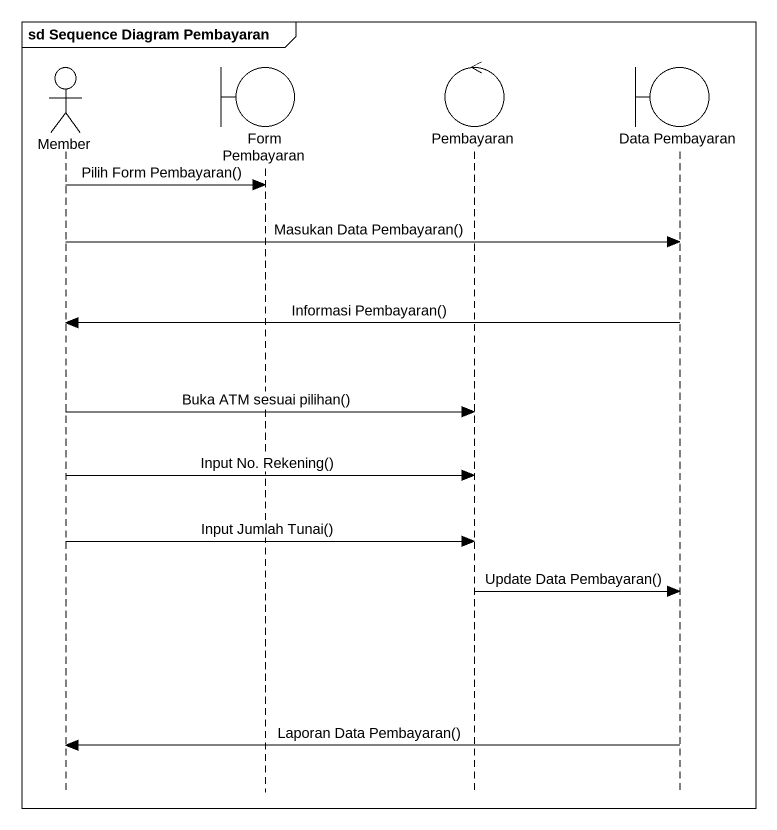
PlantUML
@startuml
mainframe sd Sequence Diagram Pembayaran
hide footbox
actor Member
boundary "Form Pembayaran" as Form_Pembayaran
control Pembayaran
boundary "Data Pembayaran" as Data_Pembayaran

Member -> Form_Pembayaran : Pilih Form Pembayaran()
Member -> Data_Pembayaran : Masukan Data Pembayaran()
Data_Pembayaran -> Member : Informasi Pembayaran()
Member -> Pembayaran : Buka ATM sesuai pilihan()
Member -> Pembayaran : Input No. Rekening()
Member -> Pembayaran : Input Jumlah Tunai()
Pembayaran -> Data_Pembayaran : Update Data Pembayaran()
Data_Pembayaran -> Member : Laporan Data Pembayaran()
@enduml
